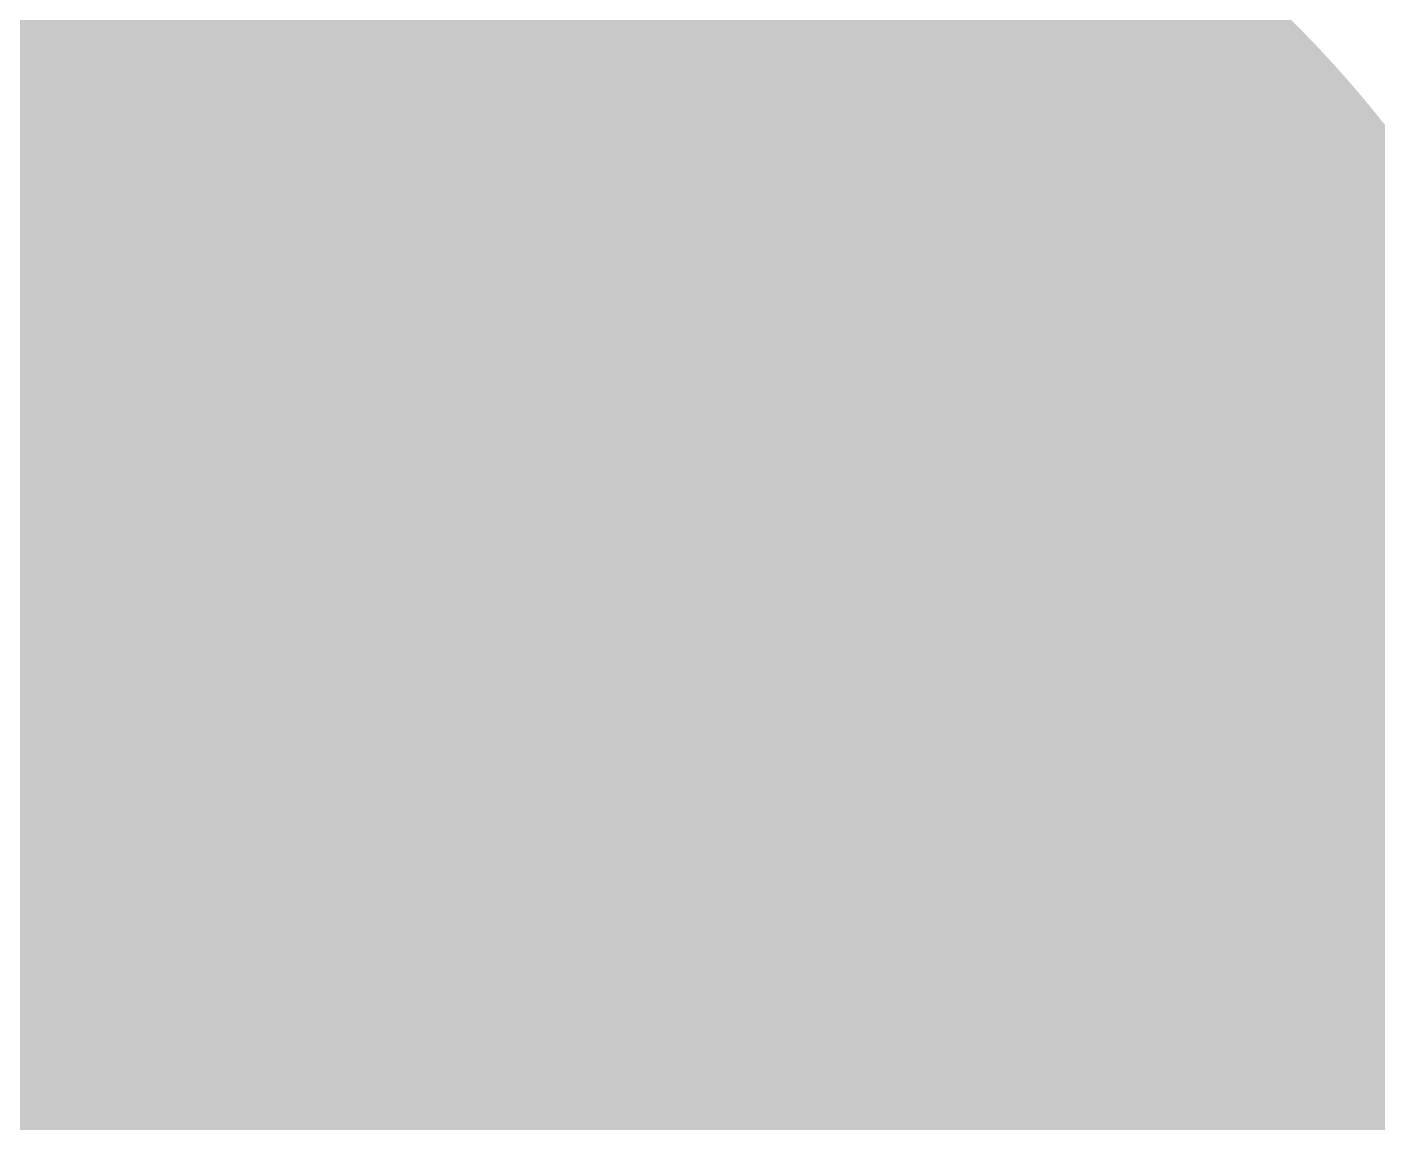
# Model space of a CAD drawing. Header units: inches. Extents: x 22 to 371, y 55 to 284.
# Drawn here: x 41.9824 to 42.4563, y 157.7713 to 158.1558 of the extents above; entities that cross this region are included whole.
import ezdxf

# ---------------------------------------------------------------- set-up
doc = ezdxf.new("R2010")
doc.units = ezdxf.units.IN
for name, color, linetype in [('Bottom Layer', 5, 'Continuous'), ('Bottom Solder', 6, 'Continuous'), ('Drill Drawing', 1, 'Continuous'), ('Layer 1', 16, 'Continuous'), ('Layer 2', 76, 'Continuous'), ('Top Layer', 1, 'Continuous'), ('Top Solder', 216, 'Continuous'), ('Via Holes', 16, 'Continuous')]:
    doc.layers.add(name, color=color, linetype=linetype)

msp = doc.modelspace()

# ---------------------------------------------------------------- hatches: boundary and pattern name
at = {"layer": 'Bottom Layer'}
h = msp.add_hatch(color=5, dxfattribs=at)
edge = h.paths.add_edge_path()
edge.add_arc((42.14327, 157.87291), 0.3, 0, 360)
at = {"layer": 'Bottom Solder'}
h = msp.add_hatch(color=6, dxfattribs=at)
edge = h.paths.add_edge_path()
edge.add_arc((42.14327, 157.87291), 0.4016, 0, 360)
at = {"layer": 'Layer 1'}
h = msp.add_hatch(color=16, dxfattribs=at)
edge = h.paths.add_edge_path()
edge.add_arc((42.14327, 157.87291), 0.3, 0, 360)
at = {"layer": 'Layer 2'}
h = msp.add_hatch(color=76, dxfattribs=at)
edge = h.paths.add_edge_path()
edge.add_arc((42.14327, 157.87291), 0.3, 0, 360)
at = {"layer": 'Top Layer'}
h = msp.add_hatch(color=1, dxfattribs=at)
edge = h.paths.add_edge_path()
edge.add_arc((42.14327, 157.87291), 0.3, 0, 360)
at = {"layer": 'Top Solder'}
h = msp.add_hatch(color=216, dxfattribs=at)
edge = h.paths.add_edge_path()
edge.add_arc((42.14327, 157.87291), 0.4016, 0, 360)
at = {"layer": 'Via Holes'}
h = msp.add_hatch(color=7, dxfattribs=at)
edge = h.paths.add_edge_path()
edge.add_arc((42.14327, 157.87291), 0.15, 0, 360)

# ---------------------------------------------------------------- linework, layer by layer
at = {"layer": 'Drill Drawing'}
for points in [[(41.88927, 158.12691, 0.0508, 0.0508, 0), (42.14327, 157.99991, 0.0508, 0.0508, 0)], [(41.88927, 158.12691, 0.0508, 0.0508, 0), (42.01627, 157.87291, 0.0508, 0.0508, 0)], [(42.14327, 157.99991, 0.0508, 0.0508, 0), (42.39727, 158.12691, 0.0508, 0.0508, 0)], [(42.27027, 157.87291, 0.0508, 0.0508, 0), (42.39727, 158.12691, 0.0508, 0.0508, 0)], [(41.88927, 157.61891, 0.0508, 0.0508, 0), (42.01627, 157.87291, 0.0508, 0.0508, 0)], [(42.27027, 157.87291, 0.0508, 0.0508, 0), (42.39727, 157.61891, 0.0508, 0.0508, 0)], [(41.88927, 157.61891, 0.0508, 0.0508, 0), (42.14327, 157.74591, 0.0508, 0.0508, 0)], [(42.14327, 157.74591, 0.0508, 0.0508, 0), (42.39727, 157.61891, 0.0508, 0.0508, 0)]]:
    msp.add_lwpolyline(points, format="xyseb", dxfattribs=at)
for points in [[(42.38457, 158.12691, 0.0254, 0.0254, 1), (42.40997, 158.12691, 0.0254, 0.0254, 1)], [(42.38457, 158.12691, 0.0254, 0.0254, 1), (42.40997, 158.12691, 0.0254, 0.0254, 1)], [(42.13057, 157.99991, 0.0254, 0.0254, 1), (42.15597, 157.99991, 0.0254, 0.0254, 1)], [(42.13057, 157.99991, 0.0254, 0.0254, 1), (42.15597, 157.99991, 0.0254, 0.0254, 1)], [(42.00357, 157.87291, 0.0254, 0.0254, 1), (42.02897, 157.87291, 0.0254, 0.0254, 1)], [(42.00357, 157.87291, 0.0254, 0.0254, 1), (42.02897, 157.87291, 0.0254, 0.0254, 1)], [(42.25757, 157.87291, 0.0254, 0.0254, 1), (42.28297, 157.87291, 0.0254, 0.0254, 1)], [(42.25757, 157.87291, 0.0254, 0.0254, 1), (42.28297, 157.87291, 0.0254, 0.0254, 1)], [(42.13057, 157.74591, 0.0254, 0.0254, 1), (42.15597, 157.74591, 0.0254, 0.0254, 1)], [(42.13057, 157.74591, 0.0254, 0.0254, 1), (42.15597, 157.74591, 0.0254, 0.0254, 1)]]:
    msp.add_lwpolyline(points, format="xyseb", close=True, dxfattribs=at)
at = {"layer": 'Top Layer'}
msp.add_lwpolyline([(42.14327, 157.87291, 0.2032, 0.2032, 0), (42.14327, 158.83506, 0.2032, 0.2032, 0)], format="xyseb", dxfattribs=at)
msp.add_lwpolyline([(42.09247, 157.87291, 0.1016, 0.1016, 1), (42.19407, 157.87291, 0.1016, 0.1016, 1)], format="xyseb", close=True, dxfattribs=at)

doc.saveas('drawing.dxf')
